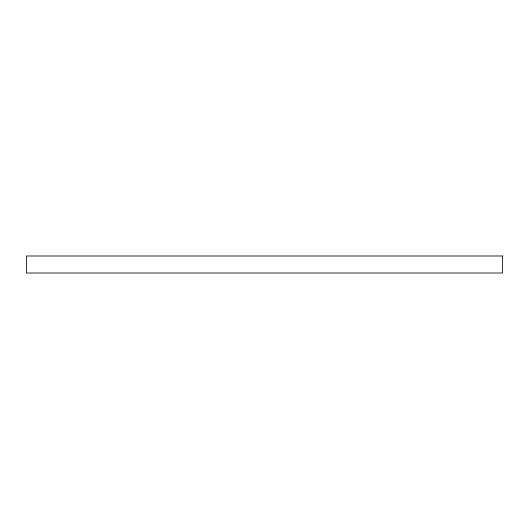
<?xml version="1.0" encoding="UTF-8"?>
<svg xmlns="http://www.w3.org/2000/svg" width="529" height="529" viewBox="0 0 529 529"><rect width="100%" height="100%" fill="white"/><g stroke="black" fill="none" stroke-linecap="round" stroke-linejoin="round"><path stroke-width="0.79" d="M502.55 255.996L26.45 255.996L26.45 273.004L502.55 273.004L502.55 255.996"/></g></svg>
